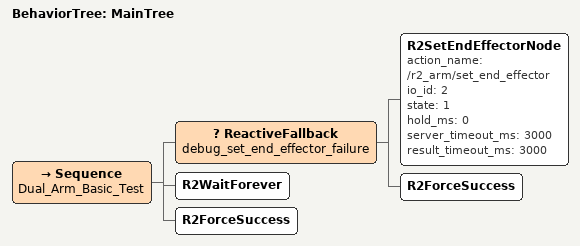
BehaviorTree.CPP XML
<root BTCPP_format="4" main_tree_to_execute="MainTree">
  <BehaviorTree ID="MainTree">
    <Sequence name="Dual_Arm_Basic_Test">
      <ReactiveFallback name="debug_set_end_effector_failure">
        <R2SetEndEffectorNode
          action_name="/r2_arm/set_end_effector"
          io_id="2"
          state="1"
          hold_ms="0"
          server_timeout_ms="3000"
          result_timeout_ms="3000"/>
        <R2ForceSuccess/>
      </ReactiveFallback>
      <R2WaitForever/>
      <R2ForceSuccess/>
    </Sequence>
  </BehaviorTree>
</root>
